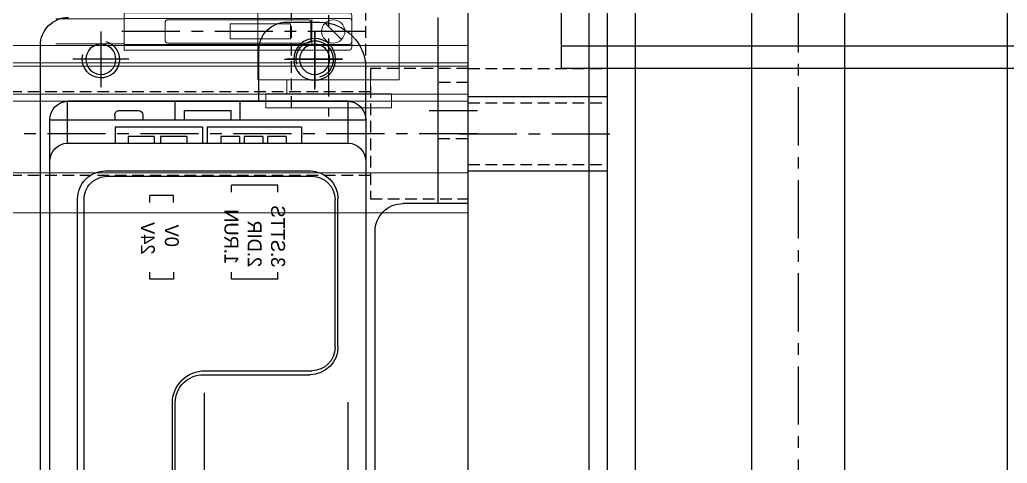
# Model space of a CAD drawing. Header units: inches. Extents: x 0 to 77285, y -118 to 40065.
# Drawn here: x 4391.9 to 4498.1, y 23115.1 to 23162.8 of the extents above; entities that cross this region are included whole.
import ezdxf
from ezdxf.enums import TextEntityAlignment as Align

# ---------------------------------------------------------------- set-up
doc = ezdxf.new("R2010")
doc.units = ezdxf.units.IN
doc.header["$LTSCALE"] = 5
doc.header["$MEASUREMENT"] = 0
doc.linetypes.add('CENTER', pattern=[2, 1.25, -0.25, 0.25, -0.25])
doc.linetypes.add('HIDDEN', pattern=[0.375, 0.25, -0.125])
for name, color, linetype in [('11', 1, 'CENTER'), ('22', 2, 'HIDDEN'), ('77', 40, 'HIDDEN'), ('99', 181, 'Continuous'), ('A', 8, 'Continuous'), ('BOM-T', 4, 'Continuous'), ('T', 3, 'Continuous'), ('Y', 60, 'Continuous')]:
    doc.layers.add(name, color=color, linetype=linetype)
doc.layers.add('88', color=35, linetype='Continuous', lineweight=5)
doc.styles.add('SCI', font='')
doc.styles.get("Standard").update_dxf_attribs({"font": 'arial.ttf'})
doc.styles.get('SCI').set_extended_font_data('Gulim')

# ---------------------------------------------------------------- blocks, each defined once
blk = doc.blocks.new('ABC-20231201.094521')
at = {"linetype": 'Continuous'}
blk.add_line((-185, -40), (185, -40), dxfattribs=at)
blk = doc.blocks.new('A$C1862058d')
for p, q in [((144.5, 25), (144.5, -48)), ((146.91, 25), (146.91, -48)), ((190.5, -48), (144.5, -48))]:
    blk.add_line(p, q)
at = {"layer": 'A', "linetype": 'Continuous'}
blk.add_blockref('ABC-20231201.094521', (167.5, 0), dxfattribs=at)
blk = doc.blocks.new('A$C599342af')
for p, q in [((78.99, 0), (-10.99, 0)), ((-10.99, -24), (-10.99, 0)), ((-4.19, 0), (-4.19, -24)), ((4.19, 0), (4.19, -24)), ((11.01, -12), (11.01, 0)), ((56.99, 0), (56.99, -12)), ((63.81, 0), (63.81, -24)), ((72.19, 0), (72.19, -24)), ((78.99, 0), (78.99, -24)), ((13.5, -2.12), (12.5, -3.12)), ((55.5, -3.12), (54.5, -2.12)), ((12.5, -3.12), (12.5, -11.5)), ((55.5, -11.5), (55.5, -3.12)), ((12.5, -11.5), (13, -12)), ((55, -12), (55.5, -11.5)), ((56.99, -12), (11.01, -12)), ((13, -12), (17.8, -12)), ((16.52, -24), (16.52, -12)), ((50, -12.2), (18, -12.2)), ((18, -12.2), (18, -30)), ((50, -30), (50, -12.2)), ((55, -12), (50.2, -12)), ((51.48, -12), (51.48, -24)), ((42.19, -13), (25.81, -13)), ((18, -24), (-10.99, -24)), ((78.99, -24), (51.48, -24)), ((18, -30), (20.5, -30)), ((20.5, -30), (20.5, -45)), ((25.41, -45), (25.41, -30)), ((25.41, -30), (42.59, -30)), ((42.59, -30), (42.59, -45)), ((47.5, -45), (47.5, -30)), ((47.5, -30), (50, -30)), ((47.5, -45), (20.5, -45))]:
    blk.add_line(p, q)
for centre, radius, start, end in [((34, -100), 100, 78.1705, 101.8295), ((17.8, -12.2), 0.2, 0, 90), ((50.2, -12.2), 0.2, 90, 180)]:
    blk.add_arc(centre, radius, start, end)
at = {"layer": '11'}
for p, q in [((34, 2.25), (34, -47.25)), ((34, -26), (34, 2)), ((0, -25), (0, 1)), ((68, -25), (68, 1))]:
    blk.add_line(p, q, dxfattribs=at)
at = {"layer": '22'}
for p, q in [((34, -8.27), (25.81, -13)), ((42.19, -13), (34, -8.27)), ((25.81, -13), (25.81, -44.19)), ((42.19, -44.19), (42.19, -13)), ((43, -18), (25, -18)), ((25.81, -44.19), (25, -45)), ((42.19, -44.19), (25.81, -44.19)), ((43, -45), (42.19, -44.19))]:
    blk.add_line(p, q, dxfattribs=at)
at = {"layer": 'A'}
for p, q in [((17.8, -12), (50.2, -12)), ((25.41, -30), (42.59, -45)), ((25.41, -45), (42.59, -30))]:
    blk.add_line(p, q, dxfattribs=at)
at = {"layer": 'T'}
for p, q in [((-5, 0), (-5, -24)), ((5, 0), (5, -24)), ((63, 0), (63, -24)), ((73, 0), (73, -24)), ((25.81, -17.25), (25, -18)), ((25, -45), (25, -18)), ((42.19, -17.25), (43, -18)), ((43, -45), (43, -18))]:
    blk.add_line(p, q, dxfattribs=at)
at = {"layer": 'BOM-T', "color": 4}
for s, p in [('FLOATING JOINT', (7.27, -19.99)), ('FJBT18', (7.27, -21.17)), ('MISUMI', (7.27, -22.35))]:
    blk.add_text(s, height=0.75, dxfattribs=at).set_placement(p, align=Align.MIDDLE_LEFT)
blk = doc.blocks.new('A$Cd845bf68')
at = {"layer": '99'}
blk.add_blockref('A$C599342af', (108.5, -80.5), dxfattribs=at)
blk = doc.blocks.new('A$C8d1595d3')
for p, q in [((2.5, 15), (377.5, 15)), ((2.5, 0), (377.5, 0))]:
    blk.add_line(p, q)
at = {"layer": '11'}
blk.add_line((160, -1), (160, 16), dxfattribs=at)
at = {"layer": '22'}
blk.add_line((167, 0), (167, 15), dxfattribs=at)
at = {"layer": '77'}
for p, q in [((156.68, 0), (156.68, 15)), ((163.32, 0), (163.32, 15))]:
    blk.add_line(p, q, dxfattribs=at)
at = {"layer": 'T'}
for p, q in [((156, 0), (156, 15)), ((164, 0), (164, 15))]:
    blk.add_line(p, q, dxfattribs=at)
blk = doc.blocks.new('A$C8b1ceeae')
for p, q in [((100, 0), (120, 0)), ((100, 0), (100, -7)), ((100, -3.2), (120, -3.2)), ((13, -10), (97, -10)), ((-7, -46), (117, -46))]:
    blk.add_line(p, q)
for centre in [(115.5, -16.5), (115.5, -39.5)]:
    blk.add_circle(centre, 1.62)
for centre in [(97, -7), (117, -43)]:
    blk.add_arc(centre, 3, 270, 0)
at = {"layer": '11'}
for p, q in [((110, -4.2), (110, 1)), ((115.5, -13.5), (115.5, -19.5)), ((118.5, -16.5), (112.5, -16.5)), ((115.5, -36.5), (115.5, -42.5)), ((118.5, -39.5), (112.5, -39.5))]:
    blk.add_line(p, q, dxfattribs=at)
at = {"layer": '22'}
for p, q in [((107, -3.2), (107, 0)), ((113, 0), (113, -3.2))]:
    blk.add_line(p, q, dxfattribs=at)
at = {"layer": 'T'}
for centre, start, end in [((115.5, -16.5), 255, 165), ((115.5, -39.5), 15, 285)]:
    blk.add_arc(centre, 2, start, end, dxfattribs=at)
blk = doc.blocks.new('A$C9c3b0687E')
for p, q in [((114.5, 28.5), (8.5, 28.5)), ((114.5, 28.5), (8.5, 28.5)), ((111.5, 28.5), (111.5, 28.5)), ((114.5, 28.5), (120, 28.5)), ((114.5, -5.5), (114.5, 28.5)), ((42.67, 26.6), (84.15, 26.6)), ((112, -3.6), (112, 26.6)), ((112, 26.6), (116.49, 26.6)), ((114.5, 4.5), (114.5, 26.6)), ((116.5, 26.6), (116.49, -3.6)), ((116.49, -3.6), (116.5, 26.6)), ((90.1, 25.5), (106, 25.5)), ((90.03, 25.19), (105.93, 25.19)), ((125, 20), (125, 23.5)), ((87.1, 11), (87.1, 22.5)), ((87.53, 11.19), (87.53, 22.69)), ((108.43, 0.69), (108.43, 22.69)), ((109, 0.5), (109, 22.5)), ((113.7, 21.57), (112, 21.57)), ((113.7, 21.57), (113.7, 11.42)), ((112.7, 19.92), (112, 19.92)), ((112.7, 19.92), (112.7, 17.92)), ((97.37, 19.05), (98.12, 19.05)), ((97.37, 19.05), (97.37, 14.05)), ((106.73, 19.05), (107.48, 19.05)), ((107.48, 19.05), (107.48, 14.05)), ((112.7, 17.92), (112, 17.92)), ((112.7, 17.42), (112, 17.42)), ((112.7, 17.42), (112.7, 15.42)), ((116.5, 17), (122, 17)), ((112.7, 15.42), (112, 15.42)), ((112.7, 14.92), (112, 14.92)), ((112.7, 14.92), (112.7, 12.92)), ((114.5, 15), (116.5, 15)), ((97.37, 14.05), (98.12, 14.05)), ((106.73, 14.05), (107.48, 14.05)), ((114.5, 14), (115.5, 14)), ((115.5, 9), (115.5, 14)), ((112.7, 12.92), (112, 12.92)), ((41.67, 11.14), (85.15, 11.14)), ((113.7, 11.42), (112, 11.42)), ((113.7, 10.93), (112, 10.93)), ((113.7, 10.93), (113.7, 1.53)), ((112.7, 9.23), (112, 9.23)), ((112.7, 9.23), (112.7, 6.43)), ((114.5, 9), (115.5, 9)), ((42.53, 7.69), (84.03, 7.69)), ((42.6, 8), (84.1, 8)), ((98.12, 7.81), (97.37, 7.81)), ((97.37, 7.81), (97.37, 5.26)), ((105.62, 7.81), (106.37, 7.81)), ((106.37, 7.81), (106.37, 5.26)), ((114.5, 8), (116.5, 8)), ((112.7, 6.43), (112, 6.43)), ((112.7, 5.73), (112, 5.73)), ((112.7, 5.73), (112.7, 2.93)), ((97.37, 5.26), (98.12, 5.26)), ((105.62, 5.26), (106.37, 5.26)), ((115, 4.5), (114.5, 4.5)), ((115.5, 2), (115.5, 4)), ((112.7, 2.93), (112, 2.93)), ((113.7, 1.53), (112, 1.53)), ((115, 1.5), (114.5, 1.5)), ((114.5, -3.6), (114.5, 1.5)), ((16.43, -1.81), (105.93, -1.81)), ((16.5, -2.5), (106, -2.5)), ((112, -3.6), (116.49, -3.6)), ((6.5, -5.5), (114.5, -5.5)), ((6.5, -5.5), (114.5, -5.5))]:
    blk.add_line(p, q)
blk.add_circle((121, 23), 2.25)
for centre, radius, start, end in [((110, 26.5), 2, 2.9928, 89.9448), ((114.5, 26.5), 2, 2.9928, 89.9448), ((120, 23.5), 5, 0, 90), ((90.1, 22.5), 3, 90, 180), ((106, 22.5), 3, 0, 90), ((90.03, 22.69), 2.5, 90, 180), ((105.93, 22.69), 2.5, 0, 90), ((122, 20), 3, 270, 0), ((84.03, 11.19), 3.5, 270, 0), ((84.1, 11), 3, 270, 0), ((115, 4), 0.5, 0, 90), ((115, 2), 0.5, 270, 0), ((105.93, 0.69), 2.5, 270, 0), ((106, 0.5), 3, 270, 0), ((110, -3.5), 2, 270.0552, 357.0072), ((114.5, -3.5), 2, 270, 357.134)]:
    blk.add_arc(centre, radius, start, end)
at = {"layer": '11'}
for p, q in [((121, 19.75), (121, 26.25)), ((117.75, 23), (124.25, 23))]:
    blk.add_line(p, q, dxfattribs=at)
at = {"style": 'SCI'}
for s, p in [('3.STTS', (98.64, 18.31)), ('2.DIR', (98.67, 15.79)), ('1.RUN', (99, 13.29)), ('0V', (100.84, 6.88)), ('24V', (100.02, 4.3))]:
    blk.add_text(s, height=1.5, dxfattribs=at).set_placement(p)
blk = doc.blocks.new('A$C44923449')
blk.add_blockref('A$C8d1595d3', (-22.5, -18))
at = {"layer": '99'}
blk.add_blockref('A$C9c3b0687E', (24.5, -57.5), dxfattribs=at)
at = {"layer": 'Y'}
blk.add_blockref('A$C8b1ceeae', (30, -18), dxfattribs=at)
blk = doc.blocks.new('A$C323c1dae')
for p, q in [((-38.5, 0), (-38.5, -71)), ((-38.5, 0), (38.5, 0)), ((-38.5, -71), (-38.5, 0)), ((-38.5, 0), (38.5, 0)), ((-34.21, 0), (-34.21, -71)), ((-26.48, 0), (-26.48, -71)), ((-25.75, 0), (-25.75, -71)), ((-22.75, 0), (-22.75, -71)), ((-22.38, 0), (-22.38, -71)), ((-20.5, 0), (-20.5, -71)), ((-20.5, 0), (-20.5, -71)), ((-25.7, -10.5), (-24.2, -10.5)), ((-18.12, -15.38), (-19.88, -13.62)), ((-17.6, -16.8), (-20.4, -16.8)), ((-25.7, -19.5), (-24.2, -19.5))]:
    blk.add_line(p, q)
for points in [[(-12, -7.4), (-11, -8.4), (-11, -21.6), (-12, -22.6), (-24.2, -22.6), (-24.2, -22.6), (-24.2, -7.4), (-24.2, -7.4)], [(-25.7, -8.25), (-25.7, -21.75), (-27.2, -21.75), (-27.2, -8.25)], [(-19.8, -19.1), (-19.8, -25.6), (-18.2, -25.6), (-18.2, -19.1)]]:
    blk.add_lwpolyline(points, close=True)
for points in [[(-20.7, -12.5, 0.414214), (-21, -12.8), (-21, -37), (-17, -37), (-17, -12.8, 0.414214), (-17.3, -12.5)], [(-20.1, -12.5, 0.414214), (-20.4, -12.8), (-20.4, -37), (-17.6, -37), (-17.6, -12.8, 0.414214), (-17.9, -12.5)], [(-19.95, -16.9, 0.414214), (-20.25, -17.2), (-20.25, -32.3, 0.414214), (-19.95, -32.6), (-18.05, -32.6, 0.414214), (-17.75, -32.3), (-17.75, -17.2, 0.414214), (-18.05, -16.9)]]:
    blk.add_lwpolyline(points, format="xyb", close=True)
blk.add_lwpolyline([(-20.35, -44.35), (-20.35, -37), (-17.65, -37), (-17.65, -44.35)])
blk.add_circle((-19, -14.5), 1.25)
at = {"layer": '11'}
for p, q in [((-30, 1), (-30, -72)), ((-19, -11), (-19, -38.5)), ((10.25, -15), (-28.15, -15))]:
    blk.add_line(p, q, dxfattribs=at)
at = {"layer": '22'}
for p, q in [((-37, -10.5), (-37, 0)), ((-23, 0), (-23, -10.5)), ((-23, -10.5), (-37, -10.5)), ((-34.5, -10.5), (-34.5, -60.5)), ((-25.5, -10.5), (-25.5, -60.5)), ((-27.2, -11), (-8.7, -11)), ((-27.2, -19), (-8.7, -19))]:
    blk.add_line(p, q, dxfattribs=at)
blk = doc.blocks.new('A$C936e2093')
for p, q in [((312.5, 0, 0), (22.5, 0)), ((312.5, -45, 0), (22.5, -45))]:
    blk.add_line(p, q)
at = {"layer": '11'}
blk.add_line((312.5, -22.5, 0), (22.5, -22.5), dxfattribs=at)
at = {"layer": 'A'}
for p, q in [((312.5, -17.5, 0), (22.5, -17.5)), ((312.5, -27.5, 0), (22.5, -27.5))]:
    blk.add_line(p, q, dxfattribs=at)

msp = doc.modelspace()

# ---------------------------------------------------------------- block references
at = {"xscale": -1, "rotation": 270}
for name, p in [('A$C936e2093', (4498.13583863, 23013.05047629, -0.00000001)), ('A$C44923449', (4458.13583863, 23013.05047629)), ('A$Cd845bf68', (4614.13583863, 23038.05047629))]:
    msp.add_blockref(name, p, dxfattribs=at)
at = {"layer": '88', "xscale": -1, "rotation": 270}
msp.add_blockref('A$C323c1dae', (4440.13583863, 23180.55047629), dxfattribs=at)
at = {"layer": 'A', "xscale": -1, "rotation": 270}
msp.add_blockref('A$C1862058d', (4498.13583863, 23013.05047629), dxfattribs=at)

doc.saveas('drawing.dxf')
